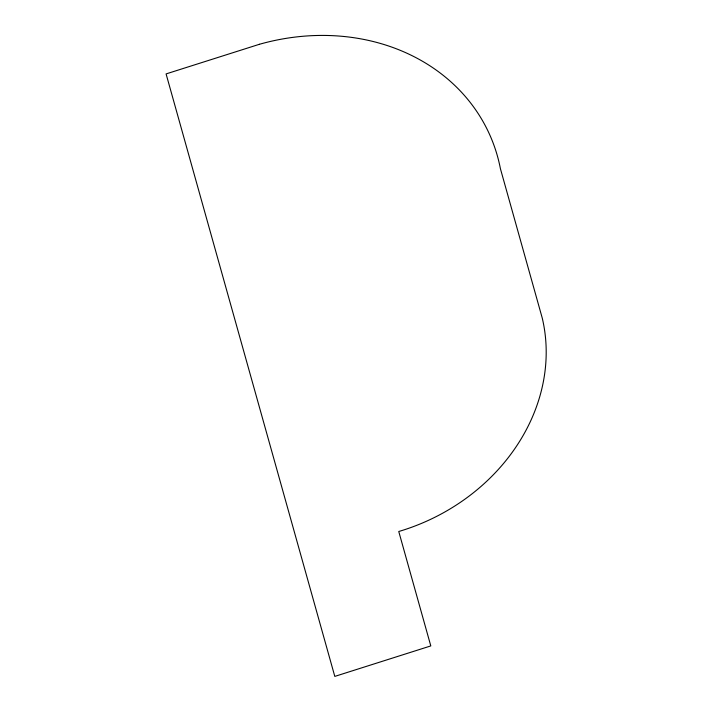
<?xml version="1.0" encoding="UTF-8"?>
<svg xmlns="http://www.w3.org/2000/svg" width="712" height="712" viewBox="0 0 712 712"><rect width="100%" height="100%" fill="white"/><g stroke="black" fill="none" stroke-linecap="round" stroke-linejoin="round"><path stroke-width="1.07" d="M259.417 44.286L166.083 73.915L334.8 676.4L430.796 645.918L398.756 531.499A191.946 165.558 -23.4 0 0 542.259 318.104L500.403 168.655A206.916 178.472 -23.4 0 0 259.417 44.286"/></g></svg>
